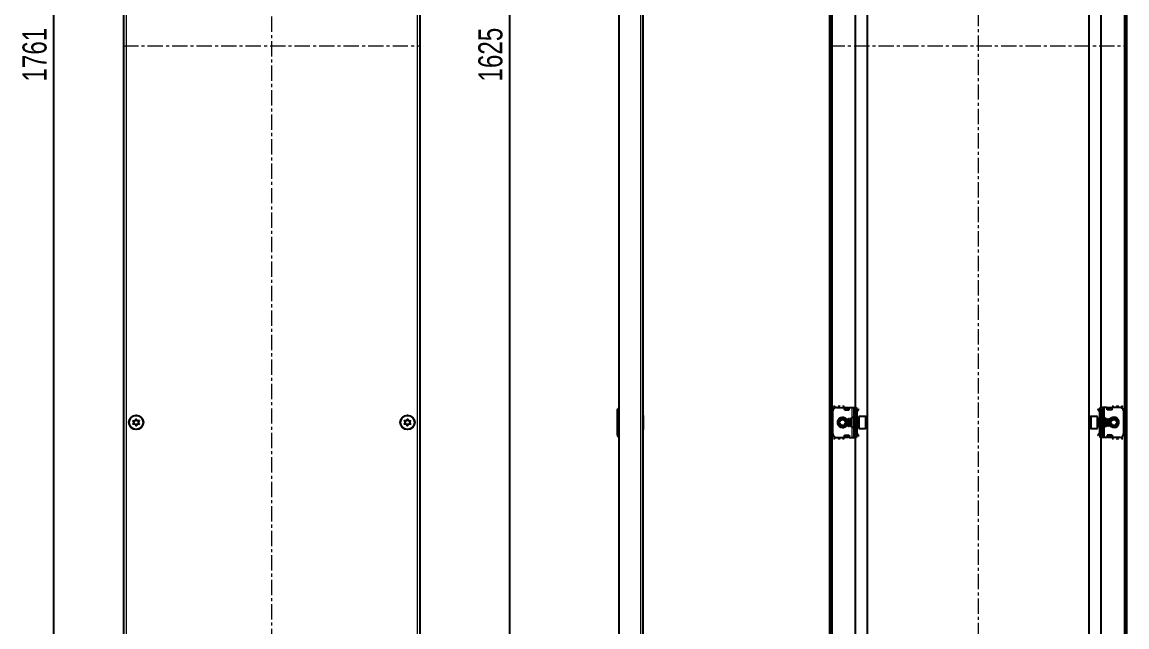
# Model space of a CAD drawing. Header units: millimetres. Extents: x 275 to 1191, y -693 to 1285.
# Drawn here: x 275 to 1191, y -191 to 311 of the extents above; entities that cross this region are included whole.
import ezdxf

# ---------------------------------------------------------------- set-up
doc = ezdxf.new("R2010")
doc.units = ezdxf.units.MM
doc.linetypes.add('CENTERX2', pattern=[20.32, 12.7, -2.54, 2.54, -2.54])
doc.layers.add('FORMAT', color=7, linetype='Continuous')
doc.styles.add('SLDTEXTSTYLE0', font='TXT', dxfattribs={"width": 0.75})
doc.dimstyles.new('SLDDIMSTYLE0', dxfattribs={"dimtxt": 20, "dimasz": 10, "dimexe": 0, "dimexo": 0.0625, "dimgap": 5, "dimtad": 2, "dimdec": 1, "dimrnd": 1e-09, "dimzin": 12, "dimdsep": 46, "dimtxsty": 'SLDTEXTSTYLE0', "dimsah": 1, "dimcen": 0.09, "dimadec": 0, "dimazin": 3, "dimtfac": 1, "dimtofl": 0, "dimtmove": 0, "dimatfit": 3, "dimfxl": 0, "dimfrac": 2, "dimtolj": 1, "dimtzin": 12, "dimarcsym": 0})

# ---------------------------------------------------------------- blocks, each defined once
blk = doc.blocks.new('_D_1')
at = {"layer": 'FORMAT'}
for p, q in [((360.79, 1172.03), (300.1, 1172.03)), ((301.1, 1172.03), (301.1, -588.97)), ((360.79, -588.97), (300.1, -588.97))]:
    blk.add_line(p, q, dxfattribs=at)
for points in [[(301.1, 1172.03), (299.56, 1162.03), (302.63, 1162.03)], [(301.1, -588.97), (302.63, -578.97), (299.56, -578.97)]]:
    blk.add_solid(points, dxfattribs=at)
at = {"layer": 'FORMAT', "insert": (275.32, 261.98), "char_height": 20, "attachment_point": 1, "rotation": 90, "style": 'SLDTEXTSTYLE0'}
blk.add_mtext('1761', dxfattribs=at)
blk = doc.blocks.new('_D_2')
at = {"layer": 'FORMAT'}
for p, q in [((594.61, 1104.03), (680.1, 1104.03)), ((679.1, 1104.03), (679.1, -520.97)), ((594.61, -520.97), (680.1, -520.97))]:
    blk.add_line(p, q, dxfattribs=at)
for points in [[(679.1, 1104.03), (677.57, 1094.03), (680.64, 1094.03)], [(679.1, -520.97), (680.64, -510.97), (677.57, -510.97)]]:
    blk.add_solid(points, dxfattribs=at)
at = {"layer": 'FORMAT', "insert": (653.32, 261.98), "char_height": 20, "attachment_point": 1, "rotation": 90, "style": 'SLDTEXTSTYLE0'}
blk.add_mtext('1625', dxfattribs=at)

msp = doc.modelspace()

# ---------------------------------------------------------------- linework, layer by layer
at = {"color": 7, "linetype": 'Continuous', "lineweight": 25}
for p, q in [((359.1, 1172.03), (359.1, -588.97)), ((605.1, -588.97), (605.1, 1172.03)), ((769.88, 1172.03), (769.88, -588.97)), ((789.88, 1169.93), (789.88, -586.87)), ((944.88, -588.97), (944.88, 1172.03)), ((946.38, -588.97), (946.38, 1172.03)), ((1189.38, 1172.03), (1189.38, -588.97)), ((1190.88, 1172.03), (1190.88, -588.97)), ((975.88, 1141.03), (975.88, -557.97)), ((1159.88, -557.97), (1159.88, 1141.03)), ((965.88, 591.53), (965.88, -8.47)), ((1169.88, -8.47), (1169.88, 591.53)), ((948.38, -8.22), (948.38, -9.23)), ((950.38, -8.47), (956.88, -8.47)), ((956.38, -8.22), (956.38, -8.47)), ((956.88, -10.47), (956.88, -8.47)), ((957.08, -8.59), (956.88, -8.59)), ((957.08, -10.47), (957.08, -8.59)), ((957.13, -8.85), (957.63, -8.49)), ((957.63, -8.85), (957.13, -9.2)), ((957.13, -9.2), (957.13, -8.85)), ((957.63, -8.49), (957.63, -8.85)), ((957.63, -8.49), (960.13, -8.49)), ((957.63, -8.85), (960.13, -8.85)), ((960.13, -8.85), (960.13, -8.49)), ((960.13, -8.49), (960.63, -8.85)), ((960.63, -9.2), (960.13, -8.85)), ((960.63, -8.85), (960.63, -9.2)), ((960.88, -10.47), (960.88, -8.47)), ((960.88, -8.47), (963.38, -8.47)), ((963.38, -8.47), (964.88, -8.47)), ((964.88, -8.47), (966.88, -8.47)), ((964.88, -11.47), (964.88, -8.47)), ((966.88, -8.47), (966.88, -9.23)), ((1168.88, -8.47), (1170.88, -8.47)), ((1168.88, -9.23), (1168.88, -8.47)), ((1170.88, -8.47), (1170.88, -11.47)), ((1172.38, -8.47), (1170.88, -8.47)), ((1174.88, -8.47), (1172.38, -8.47)), ((1174.88, -10.47), (1174.88, -8.47)), ((1175.13, -8.85), (1175.63, -8.49)), ((1175.63, -8.85), (1175.13, -9.2)), ((1175.13, -9.2), (1175.13, -8.85)), ((1175.63, -8.49), (1175.63, -8.85)), ((1175.63, -8.49), (1178.13, -8.49)), ((1175.63, -8.85), (1178.13, -8.85)), ((1178.13, -8.85), (1178.13, -8.49)), ((1178.13, -8.49), (1178.63, -8.85)), ((1178.63, -9.2), (1178.13, -8.85)), ((1178.63, -8.85), (1178.63, -9.2)), ((1178.68, -8.59), (1178.68, -10.47)), ((1178.88, -8.59), (1178.68, -8.59)), ((1178.88, -10.47), (1178.88, -8.47)), ((1185.38, -8.47), (1178.88, -8.47)), ((1179.38, -8.47), (1179.38, -8.22)), ((1187.38, -9.23), (1187.38, -8.22)), ((768.38, -11.47), (768.38, -30.47)), ((790.13, -15.18), (789.88, -15.18)), ((790.13, -15.18), (790.13, -26.75)), ((947.38, -30.47), (947.38, -11.47)), ((956.88, -10.47), (960.88, -10.47)), ((957.13, -10.11), (957.13, -9.2)), ((957.13, -10.47), (957.13, -10.11)), ((959.44, -17.97), (958.88, -18.52)), ((959.49, -17.97), (959.44, -17.97)), ((959.44, -17.97), (959.44, -23.97)), ((959.88, -18.52), (959.49, -17.97)), ((959.49, -17.97), (959.49, -23.49)), ((960.27, -17.97), (959.88, -18.52)), ((960.49, -17.97), (960.27, -17.97)), ((960.27, -17.97), (960.27, -23.49)), ((960.88, -18.52), (960.49, -17.97)), ((960.49, -17.97), (960.49, -23.49)), ((960.63, -9.2), (960.63, -10.11)), ((960.63, -10.11), (960.63, -10.47)), ((961.27, -17.97), (960.88, -18.52)), ((961.49, -17.97), (961.27, -17.97)), ((961.27, -17.97), (961.27, -23.49)), ((961.88, -18.52), (961.49, -17.97)), ((961.49, -17.97), (961.49, -23.49)), ((962.27, -17.97), (961.88, -18.52)), ((962.49, -17.97), (962.27, -17.97)), ((962.27, -17.97), (962.27, -23.49)), ((962.88, -18.52), (962.49, -17.97)), ((962.49, -17.97), (962.49, -23.49)), ((964.38, -16.97), (962.88, -16.97)), ((962.88, -24.97), (962.88, -16.97)), ((964.88, -30.47), (964.88, -11.47)), ((965.88, -30.47), (965.88, -11.47)), ((966.88, -9.23), (966.88, -32.7)), ((966.88, -9.55), (967.09, -9.76)), ((967.38, -12.22), (966.88, -12.22)), ((966.88, -15.72), (966.88, -12.22)), ((967.38, -15.72), (966.88, -15.72)), ((967.27, -17.97), (966.88, -18.52)), ((967.49, -17.97), (967.27, -17.97)), ((967.27, -17.97), (967.27, -23.49)), ((967.38, -10.47), (967.38, -10.93)), ((967.38, -15.72), (967.38, -12.22)), ((967.38, -17.97), (967.38, -15.72)), ((967.47, -10.8), (968.44, -9.83)), ((967.82, -11.16), (967.47, -10.8)), ((967.88, -18.52), (967.49, -17.97)), ((967.49, -17.97), (967.49, -23.49)), ((967.82, -11.16), (968.8, -10.18)), ((968.27, -17.97), (967.88, -18.52)), ((968.63, -17.97), (968.27, -17.97)), ((968.27, -17.97), (968.27, -23.49)), ((968.44, -9.83), (968.8, -10.18)), ((974.28, -15.97), (968.88, -15.97)), ((968.88, -15.97), (968.88, -25.97)), ((974.88, -16.57), (974.88, -25.37)), ((1160.88, -18.6), (1160.88, -16.57)), ((1166.88, -15.97), (1161.48, -15.97)), ((1166.88, -18.27), (1166.88, -15.97)), ((1166.88, -25.97), (1166.88, -18.27)), ((1167.32, -9.83), (1166.97, -10.18)), ((1167.94, -11.16), (1166.97, -10.18)), ((1167.49, -17.97), (1167.13, -17.97)), ((1168.3, -10.8), (1167.32, -9.83)), ((1167.88, -18.52), (1167.49, -17.97)), ((1167.49, -23.49), (1167.49, -17.97)), ((1168.27, -17.97), (1167.88, -18.52)), ((1167.94, -11.16), (1168.3, -10.8)), ((1168.49, -17.97), (1168.27, -17.97)), ((1168.27, -23.49), (1168.27, -17.97)), ((1168.38, -10.47), (1168.38, -10.86)), ((1168.38, -12.22), (1168.88, -12.22)), ((1168.38, -12.22), (1168.38, -15.72)), ((1168.88, -15.72), (1168.38, -15.72)), ((1168.38, -15.72), (1168.38, -17.97)), ((1168.88, -18.52), (1168.49, -17.97)), ((1168.49, -23.49), (1168.49, -17.97)), ((1168.67, -9.76), (1168.88, -9.55)), ((1168.88, -32.7), (1168.88, -9.23)), ((1168.88, -12.22), (1168.88, -15.72)), ((1169.88, -11.47), (1169.88, -30.47)), ((1170.88, -11.47), (1170.88, -30.47)), ((1172.88, -16.97), (1171.38, -16.97)), ((1172.88, -16.97), (1172.88, -24.97)), ((1173.27, -17.97), (1172.88, -18.52)), ((1173.49, -17.97), (1173.27, -17.97)), ((1173.27, -23.49), (1173.27, -17.97)), ((1173.88, -18.52), (1173.49, -17.97)), ((1173.49, -23.49), (1173.49, -17.97)), ((1174.27, -17.97), (1173.88, -18.52)), ((1174.49, -17.97), (1174.27, -17.97)), ((1174.27, -23.49), (1174.27, -17.97)), ((1174.88, -18.52), (1174.49, -17.97)), ((1174.49, -23.49), (1174.49, -17.97)), ((1178.88, -10.47), (1174.88, -10.47)), ((1175.27, -17.97), (1174.88, -18.52)), ((1175.13, -10.11), (1175.13, -9.2)), ((1175.13, -10.47), (1175.13, -10.11)), ((1175.49, -17.97), (1175.27, -17.97)), ((1175.27, -23.49), (1175.27, -17.97)), ((1175.88, -18.52), (1175.49, -17.97)), ((1175.49, -23.49), (1175.49, -17.97)), ((1176.27, -17.97), (1175.88, -18.52)), ((1176.33, -17.97), (1176.27, -17.97)), ((1176.27, -23.49), (1176.27, -17.97)), ((1176.88, -18.52), (1176.33, -17.97)), ((1176.33, -19.35), (1176.33, -17.97)), ((1178.63, -9.2), (1178.63, -10.11)), ((1178.63, -10.11), (1178.63, -10.47)), ((1188.38, -11.47), (1188.38, -30.47)), ((789.88, -26.75), (790.13, -26.75)), ((958.88, -18.52), (958.88, -23.41)), ((958.88, -23.41), (959.44, -23.97)), ((959.44, -23.97), (959.49, -23.97)), ((959.49, -23.97), (959.88, -23.41)), ((959.49, -23.49), (959.49, -23.97)), ((959.88, -18.52), (959.88, -23.03)), ((959.88, -23.03), (959.88, -23.41)), ((959.88, -23.41), (960.27, -23.97)), ((960.27, -23.49), (960.27, -23.97)), ((960.27, -23.97), (960.49, -23.97)), ((960.49, -23.97), (960.88, -23.41)), ((960.49, -23.49), (960.49, -23.97)), ((960.88, -18.52), (960.88, -23.03)), ((960.88, -23.03), (960.88, -23.41)), ((960.88, -23.41), (961.27, -23.97)), ((961.27, -23.49), (961.27, -23.97)), ((961.27, -23.97), (961.49, -23.97)), ((961.49, -23.97), (961.88, -23.41)), ((961.49, -23.49), (961.49, -23.97)), ((961.88, -18.52), (961.88, -23.03)), ((961.88, -23.03), (961.88, -23.41)), ((961.88, -23.41), (962.27, -23.97)), ((962.27, -23.49), (962.27, -23.97)), ((962.27, -23.97), (962.49, -23.97)), ((962.49, -23.97), (962.88, -23.41)), ((962.49, -23.49), (962.49, -23.97)), ((962.88, -24.97), (964.38, -24.97)), ((966.88, -23.41), (967.27, -23.97)), ((966.88, -29.72), (966.88, -26.22)), ((966.88, -26.22), (967.38, -26.22)), ((967.27, -23.49), (967.27, -23.97)), ((967.27, -23.97), (967.49, -23.97)), ((967.38, -26.22), (967.38, -23.97)), ((967.38, -29.72), (967.38, -26.22)), ((967.49, -23.97), (967.88, -23.41)), ((967.49, -23.49), (967.49, -23.97)), ((967.88, -18.52), (967.88, -23.03)), ((967.88, -23.03), (967.88, -23.41)), ((967.88, -23.41), (968.27, -23.97)), ((968.27, -23.49), (968.27, -23.97)), ((968.27, -23.97), (968.63, -23.97)), ((968.88, -25.97), (974.28, -25.97)), ((1160.88, -25.37), (1160.88, -18.6)), ((1161.48, -25.97), (1166.88, -25.97)), ((1167.13, -23.97), (1167.49, -23.97)), ((1167.49, -23.97), (1167.88, -23.41)), ((1167.49, -23.97), (1167.49, -23.49)), ((1167.88, -23.03), (1167.88, -18.52)), ((1167.88, -23.41), (1167.88, -23.03)), ((1167.88, -23.41), (1168.27, -23.97)), ((1168.27, -23.97), (1168.27, -23.49)), ((1168.27, -23.97), (1168.49, -23.97)), ((1168.38, -23.97), (1168.38, -26.22)), ((1168.38, -26.22), (1168.88, -26.22)), ((1168.38, -26.22), (1168.38, -29.72)), ((1168.49, -23.97), (1168.88, -23.41)), ((1168.49, -23.97), (1168.49, -23.49)), ((1168.88, -26.22), (1168.88, -29.72)), ((1171.38, -24.97), (1172.88, -24.97)), ((1172.88, -23.41), (1173.27, -23.97)), ((1173.27, -23.97), (1173.27, -23.49)), ((1173.27, -23.97), (1173.49, -23.97)), ((1173.49, -23.97), (1173.88, -23.41)), ((1173.49, -23.97), (1173.49, -23.49)), ((1173.88, -23.03), (1173.88, -18.52)), ((1173.88, -23.41), (1173.88, -23.03)), ((1173.88, -23.41), (1174.27, -23.97)), ((1174.27, -23.97), (1174.27, -23.49)), ((1174.27, -23.97), (1174.49, -23.97)), ((1174.49, -23.97), (1174.88, -23.41)), ((1174.49, -23.97), (1174.49, -23.49)), ((1174.88, -23.03), (1174.88, -18.52)), ((1174.88, -23.41), (1174.88, -23.03)), ((1174.88, -23.41), (1175.27, -23.97)), ((1175.27, -23.97), (1175.27, -23.49)), ((1175.27, -23.97), (1175.49, -23.97)), ((1175.49, -23.97), (1175.88, -23.41)), ((1175.49, -23.97), (1175.49, -23.49)), ((1175.88, -23.03), (1175.88, -18.52)), ((1175.88, -23.41), (1175.88, -23.03)), ((1175.88, -23.41), (1176.27, -23.97)), ((1176.27, -23.97), (1176.27, -23.49)), ((1176.27, -23.97), (1176.33, -23.97)), ((1176.33, -23.97), (1176.33, -19.35)), ((1176.33, -23.97), (1176.88, -23.41)), ((1176.88, -19.65), (1176.88, -18.52)), ((1176.88, -23.41), (1176.88, -19.65)), ((948.38, -32.7), (948.38, -33.72)), ((950.38, -33.47), (956.88, -33.47)), ((956.38, -33.47), (956.38, -33.72)), ((956.88, -31.47), (956.88, -33.47)), ((956.88, -31.47), (960.88, -31.47)), ((956.88, -33.35), (957.08, -33.35)), ((957.08, -33.35), (957.08, -31.47)), ((957.13, -31.82), (957.13, -31.47)), ((957.13, -32.74), (957.13, -31.82)), ((957.13, -33.09), (957.13, -32.74)), ((957.13, -32.74), (957.63, -33.09)), ((957.63, -33.44), (957.13, -33.09)), ((957.63, -33.09), (957.63, -33.44)), ((960.13, -33.09), (957.63, -33.09)), ((960.13, -33.44), (957.63, -33.44)), ((960.13, -33.09), (960.63, -32.74)), ((960.13, -33.44), (960.13, -33.09)), ((960.63, -33.09), (960.13, -33.44)), ((960.63, -31.47), (960.63, -31.82)), ((960.63, -31.82), (960.63, -32.74)), ((960.63, -32.74), (960.63, -33.09)), ((960.88, -31.47), (960.88, -33.47)), ((960.88, -33.47), (963.38, -33.47)), ((963.38, -33.47), (964.88, -33.47)), ((964.88, -33.47), (964.88, -30.47)), ((966.88, -33.47), (964.88, -33.47)), ((965.88, -33.47), (965.88, -508.47)), ((967.38, -29.72), (966.88, -29.72)), ((967.09, -32.17), (966.88, -32.38)), ((966.88, -32.7), (966.88, -33.47)), ((967.38, -31.47), (967.38, -31.07)), ((967.82, -30.78), (967.47, -31.13)), ((967.47, -31.13), (968.44, -32.11)), ((967.82, -30.78), (968.8, -31.75)), ((968.44, -32.11), (968.8, -31.75)), ((1167.94, -30.78), (1166.97, -31.75)), ((1167.32, -32.11), (1166.97, -31.75)), ((1168.3, -31.13), (1167.32, -32.11)), ((1167.94, -30.78), (1168.3, -31.13)), ((1168.38, -29.72), (1168.88, -29.72)), ((1168.38, -31.47), (1168.38, -31.01)), ((1168.88, -32.38), (1168.67, -32.17)), ((1168.88, -33.47), (1168.88, -32.7)), ((1170.88, -33.47), (1168.88, -33.47)), ((1169.88, -508.47), (1169.88, -33.47)), ((1170.88, -30.47), (1170.88, -33.47)), ((1172.38, -33.47), (1170.88, -33.47)), ((1174.88, -33.47), (1172.38, -33.47)), ((1178.88, -31.47), (1174.88, -31.47)), ((1174.88, -31.47), (1174.88, -33.47)), ((1175.13, -31.82), (1175.13, -31.47)), ((1175.13, -32.74), (1175.13, -31.82)), ((1175.13, -32.74), (1175.63, -33.09)), ((1175.13, -33.09), (1175.13, -32.74)), ((1175.63, -33.44), (1175.13, -33.09)), ((1178.13, -33.09), (1175.63, -33.09)), ((1175.63, -33.09), (1175.63, -33.44)), ((1178.13, -33.44), (1175.63, -33.44)), ((1178.13, -33.09), (1178.63, -32.74)), ((1178.13, -33.44), (1178.13, -33.09)), ((1178.63, -33.09), (1178.13, -33.44)), ((1178.63, -31.47), (1178.63, -31.82)), ((1178.63, -31.82), (1178.63, -32.74)), ((1178.63, -32.74), (1178.63, -33.09)), ((1178.68, -31.47), (1178.68, -33.35)), ((1178.68, -33.35), (1178.88, -33.35)), ((1178.88, -31.47), (1178.88, -33.47)), ((1185.38, -33.47), (1178.88, -33.47)), ((1179.38, -33.72), (1179.38, -33.47)), ((1187.38, -33.72), (1187.38, -32.7))]:
    msp.add_line(p, q, dxfattribs=at)
at = {"color": 8, "linetype": 'Continuous', "lineweight": 18}
for p, q in [((361.2, 1169.93), (361.2, -586.87)), ((603, -586.87), (603, 1169.93)), ((787.78, 1172.03), (787.78, -588.97)), ((946.98, -586.87), (946.98, 1169.93)), ((1188.78, 1169.93), (1188.78, -586.87)), ((948.38, -8.22), (952.38, -8.22)), ((952.38, -8.22), (956.38, -8.22)), ((963.38, -16.97), (963.38, -8.47)), ((1172.38, -8.47), (1172.38, -16.97)), ((1179.38, -8.22), (1183.38, -8.22)), ((1187.38, -8.22), (1183.38, -8.22)), ((960.63, -10.11), (957.13, -10.11)), ((964.38, -24.97), (964.38, -16.97)), ((965.88, -11.47), (964.88, -11.47)), ((966.88, -9.97), (967.09, -9.76)), ((966.88, -10.47), (967.38, -10.47)), ((968.63, -19.35), (968.63, -17.97)), ((974.28, -25.97), (974.28, -15.97)), ((1161.48, -15.97), (1161.48, -18.27)), ((1161.48, -18.27), (1161.48, -25.97)), ((1167.13, -17.97), (1167.13, -23.97)), ((1168.88, -10.47), (1168.38, -10.47)), ((1168.88, -9.97), (1168.67, -9.76)), ((1170.88, -11.47), (1169.88, -11.47)), ((1171.38, -16.97), (1171.38, -24.97)), ((1178.63, -10.11), (1175.13, -10.11)), ((963.38, -33.47), (963.38, -24.97)), ((968.63, -23.97), (968.63, -19.35)), ((1172.38, -24.97), (1172.38, -33.47)), ((948.38, -33.72), (952.38, -33.72)), ((956.38, -33.72), (952.38, -33.72)), ((957.13, -31.82), (960.63, -31.82)), ((964.88, -30.47), (965.88, -30.47)), ((966.88, -31.47), (967.38, -31.47)), ((966.88, -31.97), (967.09, -32.17)), ((1168.88, -31.47), (1168.38, -31.47)), ((1168.88, -31.97), (1168.67, -32.17)), ((1169.88, -30.47), (1170.88, -30.47)), ((1175.13, -31.82), (1178.63, -31.82)), ((1183.38, -33.72), (1179.38, -33.72)), ((1187.38, -33.72), (1183.38, -33.72))]:
    msp.add_line(p, q, dxfattribs=at)
at = {"color": 7, "linetype": 'Continuous', "lineweight": 25}
for centre, radius in [((369.6, -20.97), 6), ((369.6, -20.97), 5.79), ((594.6, -20.97), 6), ((594.6, -20.97), 5.79), ((955.38, -20.97), 3), ((955.38, -20.97), 2.76), ((1180.38, -20.97), 3), ((1180.38, -20.97), 2.76), ((369.6, -20.97), 1.85), ((594.6, -20.97), 1.85), ((955.38, -20.97), 2.45), ((1180.38, -20.97), 2.45)]:
    msp.add_circle(centre, radius, dxfattribs=at)
for centre, radius, start, end in [((771.38, -11.47), 3, 120, 180), ((950.38, -11.47), 3, 90, 180), ((1185.38, -11.47), 3, 360, 90), ((955.38, -20.97), 4, 90, 331.04498), ((955.38, -20.97), 4, 28.95502, 90), ((964.38, -16.47), 0.5, 270, 0), ((968.88, -11.47), 3, 131.81031, 180), ((966.38, -10.47), 1, 360, 45), ((968.63, -17.72), 0.25, 270, 0), ((974.28, -16.57), 0.6, 0, 90), ((1161.48, -16.57), 0.6, 90, 180), ((1167.13, -17.72), 0.25, 180, 270), ((1169.38, -10.47), 1, 135, 180), ((1166.88, -11.47), 3, 360, 48.18969), ((1171.38, -16.47), 0.5, 180, 270), ((1180.38, -20.97), 4, 270, 151.04498), ((964.38, -25.47), 0.5, 360, 90), ((968.63, -24.22), 0.25, 360, 90), ((974.28, -25.37), 0.6, 270, 360), ((1161.48, -25.37), 0.6, 180, 270), ((1167.13, -24.22), 0.25, 90, 180), ((1171.38, -25.47), 0.5, 90, 180), ((1180.38, -20.97), 4, 208.95502, 270), ((771.38, -30.47), 3, 180, 240), ((950.38, -30.47), 3, 180, 270), ((968.88, -30.47), 3, 180, 228.18969), ((966.38, -31.47), 1, 315, 360), ((1169.38, -31.47), 1, 180, 225), ((1166.88, -30.47), 3, 311.81031, 360), ((1185.38, -30.47), 3, 270, 360)]:
    msp.add_arc(centre, radius, start, end, dxfattribs=at)
at = {"color": 8, "linetype": 'Continuous', "lineweight": 18}
for centre, start, end in [((955.38, -20.97), 35.46217, 270), ((1180.38, -20.97), 215.46217, 90), ((1180.38, -20.97), 90, 144.53783), ((955.38, -20.97), 270, 324.53783)]:
    msp.add_arc(centre, 4.5, start, end, dxfattribs=at)
at = {"color": 7, "linetype": 'Continuous', "lineweight": 25}
for points, knots in [([(948.38, -8.22), (948.48, -7.97), (948.67, -7.49), (948.86, -7.09), (948.95, -6.9)], [0, 0, 0, 0, 0.502065, 1, 1, 1, 1]), ([(951.81, -6.91), (951.89, -7.06), (952.06, -7.41), (952.25, -7.9), (952.37, -8.18), (952.38, -8.22)], [0, 0, 0, 0, 0.4154826, 0.9171518, 1, 1, 1, 1]), ([(952.38, -8.22), (952.48, -7.97), (952.67, -7.49), (952.86, -7.09), (952.95, -6.9)], [0, 0, 0, 0, 0.502065, 1, 1, 1, 1]), ([(955.81, -6.91), (955.89, -7.06), (956.06, -7.41), (956.25, -7.9), (956.37, -8.18), (956.38, -8.22)], [0, 0, 0, 0, 0.415483, 0.917152, 1, 1, 1, 1]), ([(1179.38, -8.22), (1179.48, -7.97), (1179.67, -7.49), (1179.86, -7.09), (1179.95, -6.9)], [0, 0, 0, 0, 0.502065, 1, 1, 1, 1]), ([(1182.81, -6.91), (1182.89, -7.06), (1183.06, -7.41), (1183.25, -7.9), (1183.37, -8.18), (1183.38, -8.22)], [0, 0, 0, 0, 0.4154826, 0.9171518, 1, 1, 1, 1]), ([(1183.38, -8.22), (1183.48, -7.97), (1183.67, -7.49), (1183.86, -7.09), (1183.95, -6.9)], [0, 0, 0, 0, 0.502065, 1, 1, 1, 1]), ([(1186.81, -6.91), (1186.89, -7.06), (1187.06, -7.41), (1187.25, -7.9), (1187.37, -8.18), (1187.38, -8.22)], [0, 0, 0, 0, 0.415483, 0.917152, 1, 1, 1, 1]), ([(372.05, -22.32), (372.06, -22.31), (372.07, -22.28), (372.06, -22.22), (372, -22.09), (371.78, -21.77), (371.49, -21.32), (371.45, -20.68), (371.67, -20.22), (371.87, -19.88), (371.99, -19.67), (372.01, -19.58), (372.01, -19.54), (371.99, -19.51), (371.97, -19.49), (371.9, -19.46), (371.63, -19.45), (371.16, -19.5), (370.46, -19.41), (370, -18.86), (369.79, -18.44), (369.64, -18.22), (369.58, -18.18), (369.55, -18.17), (369.52, -18.17), (369.49, -18.19), (369.46, -18.22), (369.41, -18.28), (369.3, -18.48), (369.13, -18.82), (368.85, -19.26), (368.3, -19.56), (367.75, -19.55), (367.36, -19.54), (367.22, -19.56), (367.17, -19.59), (367.14, -19.62), (367.14, -19.66), (367.14, -19.71), (367.2, -19.85), (367.41, -20.17), (367.71, -20.62), (367.75, -21.25), (367.53, -21.72), (367.33, -22.05), (367.21, -22.26), (367.19, -22.35), (367.19, -22.4), (367.21, -22.43), (367.23, -22.45), (367.3, -22.47), (367.57, -22.49), (368.04, -22.43), (368.74, -22.52), (369.2, -23.07), (369.41, -23.5), (369.56, -23.72), (369.62, -23.76), (369.65, -23.77), (369.68, -23.77), (369.71, -23.75), (369.74, -23.72), (369.79, -23.65), (369.91, -23.46), (370.07, -23.11), (370.35, -22.68), (370.9, -22.37), (371.45, -22.39), (371.84, -22.39), (371.98, -22.37), (372.04, -22.34), (372.05, -22.33), (372.05, -22.32)], [0, 0, 0, 0, 0.002009, 0.00442, 0.009365, 0.025528, 0.067705, 0.095786, 0.124646, 0.150342, 0.160519, 0.163394, 0.165697, 0.167245, 0.168874, 0.17077, 0.178606, 0.211994, 0.249994, 0.287995, 0.321383, 0.329219, 0.331115, 0.332744, 0.334292, 0.336217, 0.338535, 0.341318, 0.349662, 0.375358, 0.404217, 0.432298, 0.474475, 0.490639, 0.496669, 0.49844, 0.5, 0.502009, 0.50442, 0.509365, 0.525528, 0.567705, 0.595786, 0.624646, 0.650342, 0.660519, 0.663394, 0.665697, 0.667245, 0.668874, 0.67077, 0.678606, 0.711994, 0.749994, 0.787995, 0.821383, 0.829219, 0.831115, 0.832744, 0.834292, 0.836217, 0.838535, 0.841318, 0.849662, 0.875358, 0.904217, 0.932298, 0.974475, 0.990639, 0.996669, 0.99844, 1, 1, 1, 1]), ([(592.15, -22.32), (592.16, -22.33), (592.17, -22.35), (592.23, -22.37), (592.37, -22.39), (592.76, -22.39), (593.3, -22.37), (593.85, -22.68), (594.13, -23.11), (594.3, -23.47), (594.42, -23.68), (594.48, -23.74), (594.52, -23.77), (594.55, -23.77), (594.58, -23.76), (594.64, -23.72), (594.79, -23.5), (595, -23.07), (595.46, -22.52), (596.16, -22.43), (596.63, -22.49), (596.9, -22.47), (596.97, -22.45), (596.99, -22.43), (597.01, -22.4), (597.01, -22.36), (597, -22.32), (596.97, -22.24), (596.87, -22.04), (596.67, -21.72), (596.45, -21.25), (596.49, -20.62), (596.79, -20.17), (597, -19.84), (597.06, -19.7), (597.06, -19.65), (597.05, -19.61), (597.03, -19.59), (596.97, -19.56), (596.83, -19.54), (596.45, -19.55), (595.9, -19.56), (595.35, -19.26), (595.07, -18.82), (594.9, -18.47), (594.78, -18.26), (594.72, -18.19), (594.68, -18.17), (594.65, -18.17), (594.62, -18.18), (594.56, -18.22), (594.41, -18.44), (594.2, -18.86), (593.74, -19.41), (593.04, -19.5), (592.57, -19.45), (592.3, -19.46), (592.23, -19.49), (592.21, -19.51), (592.19, -19.54), (592.19, -19.57), (592.2, -19.62), (592.23, -19.69), (592.33, -19.89), (592.53, -20.22), (592.75, -20.68), (592.71, -21.32), (592.41, -21.77), (592.2, -22.09), (592.14, -22.23), (592.14, -22.29), (592.14, -22.31), (592.15, -22.32)], [0, 0, 0, 0, 0.002009, 0.00442, 0.009365, 0.025528, 0.067705, 0.095786, 0.124646, 0.150342, 0.160519, 0.163394, 0.165697, 0.167245, 0.168874, 0.17077, 0.178606, 0.211994, 0.249994, 0.287995, 0.321383, 0.329219, 0.331115, 0.332744, 0.334292, 0.336217, 0.338535, 0.341318, 0.349662, 0.375358, 0.404217, 0.432298, 0.474475, 0.490639, 0.496669, 0.49844, 0.5, 0.502009, 0.50442, 0.509365, 0.525528, 0.567705, 0.595786, 0.624646, 0.650342, 0.660519, 0.663394, 0.665697, 0.667245, 0.668874, 0.67077, 0.678606, 0.711994, 0.749994, 0.787995, 0.821383, 0.829219, 0.831115, 0.832744, 0.834292, 0.836217, 0.838535, 0.841318, 0.849662, 0.875358, 0.904217, 0.932298, 0.974475, 0.990639, 0.996669, 0.99844, 1, 1, 1, 1]), ([(967.47, -10.8), (967.31, -10.99), (967.01, -11.37), (966.89, -11.9), (966.88, -12.18), (966.88, -12.22)], [0, 0, 0, 0, 0.461863, 0.923726, 1, 1, 1, 1]), ([(967.82, -11.16), (967.7, -11.31), (967.52, -11.53), (967.4, -11.91), (967.39, -12.12), (967.38, -12.22)], [0, 0, 0, 0, 0.485042, 0.738404, 1, 1, 1, 1]), ([(1168.38, -12.22), (1168.36, -12.03), (1168.33, -11.74), (1168.14, -11.38), (1168.01, -11.23), (1167.94, -11.16)], [0, 0, 0, 0, 0.485042, 0.738404, 1, 1, 1, 1]), ([(1168.88, -12.22), (1168.86, -11.98), (1168.8, -11.49), (1168.52, -11.03), (1168.32, -10.83), (1168.3, -10.8)], [0, 0, 0, 0, 0.461863, 0.923726, 1, 1, 1, 1]), ([(948.95, -35.03), (948.87, -34.87), (948.7, -34.53), (948.51, -34.04), (948.4, -33.76), (948.38, -33.72)], [0, 0, 0, 0, 0.415483, 0.917152, 1, 1, 1, 1]), ([(952.38, -33.72), (952.29, -33.96), (952.09, -34.45), (951.9, -34.84), (951.81, -35.04)], [0, 0, 0, 0, 0.502065, 1, 1, 1, 1]), ([(952.95, -35.03), (952.87, -34.87), (952.7, -34.53), (952.51, -34.04), (952.4, -33.76), (952.38, -33.72)], [0, 0, 0, 0, 0.415483, 0.917152, 1, 1, 1, 1]), ([(956.38, -33.72), (956.29, -33.96), (956.09, -34.45), (955.9, -34.84), (955.81, -35.04)], [0, 0, 0, 0, 0.5020654, 1, 1, 1, 1]), ([(966.88, -29.72), (966.91, -29.96), (966.96, -30.44), (967.24, -30.9), (967.44, -31.1), (967.47, -31.13)], [0, 0, 0, 0, 0.461863, 0.923726, 1, 1, 1, 1]), ([(967.38, -29.72), (967.4, -29.91), (967.43, -30.2), (967.62, -30.55), (967.75, -30.7), (967.82, -30.78)], [0, 0, 0, 0, 0.485042, 0.738404, 1, 1, 1, 1]), ([(1167.94, -30.78), (1168.06, -30.63), (1168.24, -30.4), (1168.36, -30.02), (1168.37, -29.82), (1168.38, -29.72)], [0, 0, 0, 0, 0.4850424, 0.7384039, 1, 1, 1, 1]), ([(1168.3, -31.13), (1168.45, -30.94), (1168.75, -30.56), (1168.87, -30.04), (1168.88, -29.76), (1168.88, -29.72)], [0, 0, 0, 0, 0.4618628, 0.9237257, 1, 1, 1, 1]), ([(1179.95, -35.03), (1179.87, -34.87), (1179.7, -34.53), (1179.51, -34.04), (1179.4, -33.76), (1179.38, -33.72)], [0, 0, 0, 0, 0.415483, 0.917152, 1, 1, 1, 1]), ([(1183.38, -33.72), (1183.29, -33.96), (1183.09, -34.45), (1182.9, -34.84), (1182.81, -35.04)], [0, 0, 0, 0, 0.5020654, 1, 1, 1, 1]), ([(1183.95, -35.03), (1183.87, -34.87), (1183.7, -34.53), (1183.51, -34.04), (1183.4, -33.76), (1183.38, -33.72)], [0, 0, 0, 0, 0.4154826, 0.9171518, 1, 1, 1, 1]), ([(1187.38, -33.72), (1187.29, -33.96), (1187.09, -34.45), (1186.9, -34.84), (1186.81, -35.04)], [0, 0, 0, 0, 0.5020654, 1, 1, 1, 1])]:
    msp.add_open_spline(points, degree=3, knots=knots, dxfattribs=at)
at = {"layer": 'FORMAT', "linetype": 'CENTERX2', "lineweight": 18}
for p, q in [((482.1, -590.97), (482.1, 1174.03)), ((1067.88, 1174.03), (1067.88, -590.97)), ((358.8, 291.53), (605.4, 291.53)), ((944.58, 291.53), (1191.18, 291.53))]:
    msp.add_line(p, q, dxfattribs=at)

# ---------------------------------------------------------------- dimensions: what is measured, and where the dimension line sits
at = {"layer": 'FORMAT'}
for base, p1, p2, picture, middle in [((301.1, -588.97), (360.8, 1172.03), (360.8, -588.97), '_D_1', (301.1, 291.53)), ((679.1, -520.97), (594.6, 1104.03), (594.6, -520.97), '_D_2', (679.1, 291.53))]:
    dim = msp.add_linear_dim(base=base, p1=p1, p2=p2, angle=90, dimstyle='SLDDIMSTYLE0', dxfattribs=at)
    dim.commit()
    dim.dimension.update_dxf_attribs({"geometry": picture, "text_midpoint": middle, "dimtype": 160})

doc.saveas('drawing.dxf')
